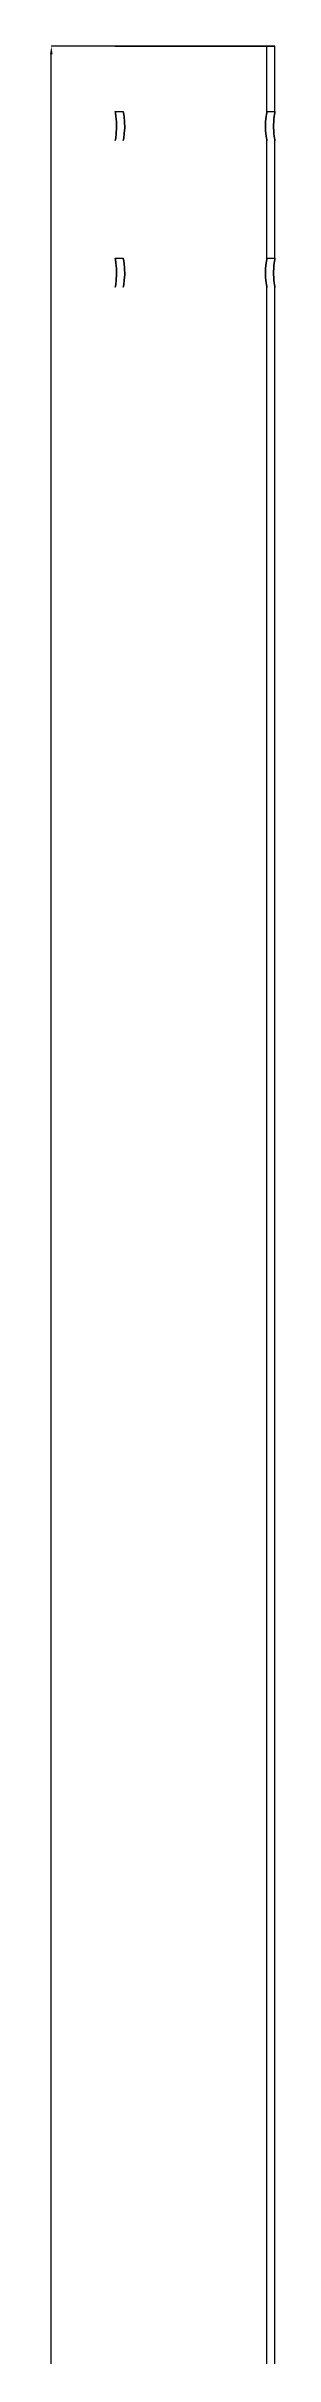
# Model space of a CAD drawing. Header units: millimetres. Extents: x -26 to 220, y -7026 to 6900.
# Drawn here: x -26 to 60, y -966 to -100 of the extents above; entities that cross this region are included whole.
import ezdxf

# ---------------------------------------------------------------- set-up
doc = ezdxf.new("R2010")
doc.units = ezdxf.units.MM
doc.layers.add('DIMENSIONS', color=7, linetype='Continuous')
doc.layers.add('XZ', color=7, linetype='Continuous')
doc.dimstyles.get("Standard").update_dxf_attribs({"dimtxt": 2.5, "dimasz": 2.5, "dimexe": 1.25, "dimexo": 0.625, "dimtad": 1, "dimcen": 2.5, "dimazin": 3, "dimtfac": 1, "dimtmove": 0, "dimatfit": 3})

# ---------------------------------------------------------------- blocks, each defined once
blk = doc.blocks.new('_CLOSEDFILLED')
at = {"color": 0, "linetype": 'BYBLOCK'}
blk.add_solid([(-1, 0.16), (0, 0), (-1, -0.16)], dxfattribs=at)
blk = doc.blocks.new('*D4')
for p, q in [((0, -100), (-24, -100)), ((-24, -3544), (-24, -103)), ((-24, -6997), (-24, -3556)), ((0, -7000), (-24, -7000))]:
    blk.add_line(p, q)
at = {"layer": 'Defpoints'}
for p in [(0, -100), (-24, -7000), (0, -7000)]:
    blk.add_point(p, dxfattribs=at)
at = {"layer": 'DIMENSIONS', "xscale": 3, "yscale": 3}
for p, rotation in [((-24, -100), 90), ((-24, -7000), 270)]:
    blk.add_blockref('_CLOSEDFILLED', p, dxfattribs=dict(at, rotation=rotation))
at = {"layer": 'DIMENSIONS', "insert": (-24, -3550), "char_height": 3, "attachment_point": 5, "rotation": 90}
blk.add_mtext('6900', dxfattribs=at)

msp = doc.modelspace()

# ---------------------------------------------------------------- linework, layer by layer
at = {"layer": 'XZ'}
for points in [[(60, -100), (59.7433, -100), (58.9778, -100), (57.7164, -100), (55.9808, -100), (53.8006, -100), (51.2132, -100), (48.2628, -100), (45, -100), (41.4805, -100), (37.7646, -100), (33.9158, -100), (30, -100), (26.0842, -100), (22.2354, -100), (18.5195, -100), (15, -100), (11.7372, -100), (8.7868, -100), (6.1994, -100), (4.0192, -100), (2.2836, -100), (1.0222, -100), (0.2567, -100), (0, -100), (0.2567, -100), (1.0222, -100), (2.2836, -100), (4.0192, -100), (6.1994, -100), (8.7868, -100), (11.7372, -100), (15, -100), (18.5195, -100), (22.2354, -100), (26.0842, -100), (30, -100), (33.9158, -100), (37.7646, -100), (41.4805, -100), (45, -100), (48.2628, -100), (51.2132, -100), (53.8006, -100), (55.9808, -100), (57.7164, -100), (58.9778, -100), (59.7433, -100), (60, -100)], [(57, -100), (56.7123, -100), (55.8552, -100), (54.4471, -100), (52.5179, -100), (50.1088, -100), (47.2712, -100), (44.0654, -100), (40.5598, -100), (36.8292, -100), (32.953, -100), (29.0139, -100), (25.0958, -100), (21.2822, -100), (17.6545, -100), (14.2898, -100), (11.26, -100), (8.6296, -100), (6.4547, -100), (4.7816, -100), (3.646, -100), (3.072, -100), (3.072, -100), (3.646, -100), (4.7816, -100), (6.4547, -100), (8.6296, -100), (11.26, -100), (14.2898, -100), (17.6545, -100), (21.2822, -100), (25.0958, -100), (29.0139, -100), (32.953, -100), (36.8292, -100), (40.5598, -100), (44.0654, -100), (47.2712, -100), (50.1088, -100), (52.5179, -100), (54.4471, -100), (55.8552, -100), (56.7123, -100), (57, -100)], [(57, -124.5), (57, -100)], [(60, -124.5), (60, -100)], [(0, -124.5), (0.0837, -124.9767), (0.2797, -126.3194), (0.4594, -128.2978), (0.5028, -130.5761), (0.3803, -132.7522), (0.1748, -134.4486), (0.0219, -135.3794), (0.0219, -135.3794), (0.1748, -134.4486), (0.3803, -132.7522), (0.5028, -130.5761), (0.4594, -128.2978), (0.2797, -126.3194), (0.0837, -124.9767), (0, -124.5)], [(0, -124.5), (3, -124.5)], [(3, -124.5), (3.0931, -124.977), (3.3111, -126.3193), (3.5113, -128.2971), (3.5598, -130.5764), (3.4232, -132.7527), (3.1945, -134.4483), (3.0243, -135.3792), (3.0243, -135.3792), (3.1945, -134.4483), (3.4232, -132.7527), (3.5598, -130.5764), (3.5113, -128.2971), (3.3111, -126.3193), (3.0931, -124.977), (3, -124.5)], [(57, -135.5), (56.9757, -135.3792), (56.9069, -135.023), (56.8055, -134.4483), (56.6889, -133.6807), (56.5768, -132.7527), (56.4887, -131.7029), (56.4402, -130.5764), (56.4402, -129.4236), (56.4887, -128.2971), (56.5768, -127.2473), (56.6889, -126.3193), (56.8055, -125.5517), (56.9069, -124.977), (56.9757, -124.6208), (57, -124.5)], [(57, -124.5), (56.9757, -124.6208), (56.9069, -124.977), (56.8055, -125.5517), (56.6889, -126.3193), (56.5768, -127.2473), (56.4887, -128.2971), (56.4402, -129.4236), (56.4402, -130.5764), (56.4887, -131.7029), (56.5768, -132.7527), (56.6889, -133.6807), (56.8055, -134.4483), (56.9069, -135.023), (56.9757, -135.3792), (57, -135.5)], [(57, -124.5), (60, -124.5)], [(60, -124.5), (59.9781, -124.6206), (59.9163, -124.9767), (59.8252, -125.5514), (59.7203, -126.3194), (59.6197, -127.2478), (59.5406, -128.2978), (59.4972, -129.4239), (59.4972, -130.5761), (59.5406, -131.7022), (59.6197, -132.7522), (59.7203, -133.6806), (59.8252, -134.4486), (59.9163, -135.0233), (59.9781, -135.3794), (60, -135.5)], [(60, -135.5), (59.9781, -135.3794), (59.9163, -135.0233), (59.8252, -134.4486), (59.7203, -133.6806), (59.6197, -132.7522), (59.5406, -131.7022), (59.4972, -130.5761), (59.4972, -129.4239), (59.5406, -128.2978), (59.6197, -127.2478), (59.7203, -126.3194), (59.8252, -125.5514), (59.9163, -124.9767), (59.9781, -124.6206), (60, -124.5)], [(57, -179.5), (57, -135.5)], [(60, -179.5), (60, -135.5)], [(0, -179.5), (0.0837, -179.9767), (0.2797, -181.3194), (0.4594, -183.2978), (0.5028, -185.5761), (0.3803, -187.7522), (0.1748, -189.4486), (0.0219, -190.3794), (0.0219, -190.3794), (0.1748, -189.4486), (0.3803, -187.7522), (0.5028, -185.5761), (0.4594, -183.2978), (0.2797, -181.3194), (0.0837, -179.9767), (0, -179.5)], [(0, -179.5), (3, -179.5)], [(3, -179.5), (3.0931, -179.977), (3.3111, -181.3193), (3.5113, -183.2971), (3.5598, -185.5764), (3.4232, -187.7527), (3.1945, -189.4483), (3.0243, -190.3792), (3.0243, -190.3792), (3.1945, -189.4483), (3.4232, -187.7527), (3.5598, -185.5764), (3.5113, -183.2971), (3.3111, -181.3193), (3.0931, -179.977), (3, -179.5)], [(57, -190.5), (56.9757, -190.3792), (56.9069, -190.023), (56.8055, -189.4483), (56.6889, -188.6807), (56.5768, -187.7527), (56.4887, -186.7029), (56.4402, -185.5764), (56.4402, -184.4236), (56.4887, -183.2971), (56.5768, -182.2473), (56.6889, -181.3193), (56.8055, -180.5517), (56.9069, -179.977), (56.9757, -179.6208), (57, -179.5)], [(57, -179.5), (56.9757, -179.6208), (56.9069, -179.977), (56.8055, -180.5517), (56.6889, -181.3193), (56.5768, -182.2473), (56.4887, -183.2971), (56.4402, -184.4236), (56.4402, -185.5764), (56.4887, -186.7029), (56.5768, -187.7527), (56.6889, -188.6807), (56.8055, -189.4483), (56.9069, -190.023), (56.9757, -190.3792), (57, -190.5)], [(57, -179.5), (60, -179.5)], [(60, -179.5), (59.9781, -179.6206), (59.9163, -179.9767), (59.8252, -180.5514), (59.7203, -181.3194), (59.6197, -182.2478), (59.5406, -183.2978), (59.4972, -184.4239), (59.4972, -185.5761), (59.5406, -186.7022), (59.6197, -187.7522), (59.7203, -188.6806), (59.8252, -189.4486), (59.9163, -190.0233), (59.9781, -190.3794), (60, -190.5)], [(60, -190.5), (59.9781, -190.3794), (59.9163, -190.0233), (59.8252, -189.4486), (59.7203, -188.6806), (59.6197, -187.7522), (59.5406, -186.7022), (59.4972, -185.5761), (59.4972, -184.4239), (59.5406, -183.2978), (59.6197, -182.2478), (59.7203, -181.3194), (59.8252, -180.5514), (59.9163, -179.9767), (59.9781, -179.6206), (60, -179.5)], [(57, -7000), (57, -190.5)], [(60, -7000), (60, -190.5)]]:
    msp.add_lwpolyline(points, dxfattribs=at)

# ---------------------------------------------------------------- dimensions: what is measured, and where the dimension line sits
at = {"layer": 'DIMENSIONS'}
dim = msp.add_linear_dim(base=(-24, -7000), p1=(0, -7000), p2=(0, -100), angle=90, dimstyle='Standard', override={"dimtxt": 3, "dimasz": 3, "dimdec": 3}, dxfattribs=at)
dim.commit()
dim.dimension.update_dxf_attribs({"geometry": '*D4', "text_midpoint": (-24, -3550)})

doc.saveas('drawing.dxf')
